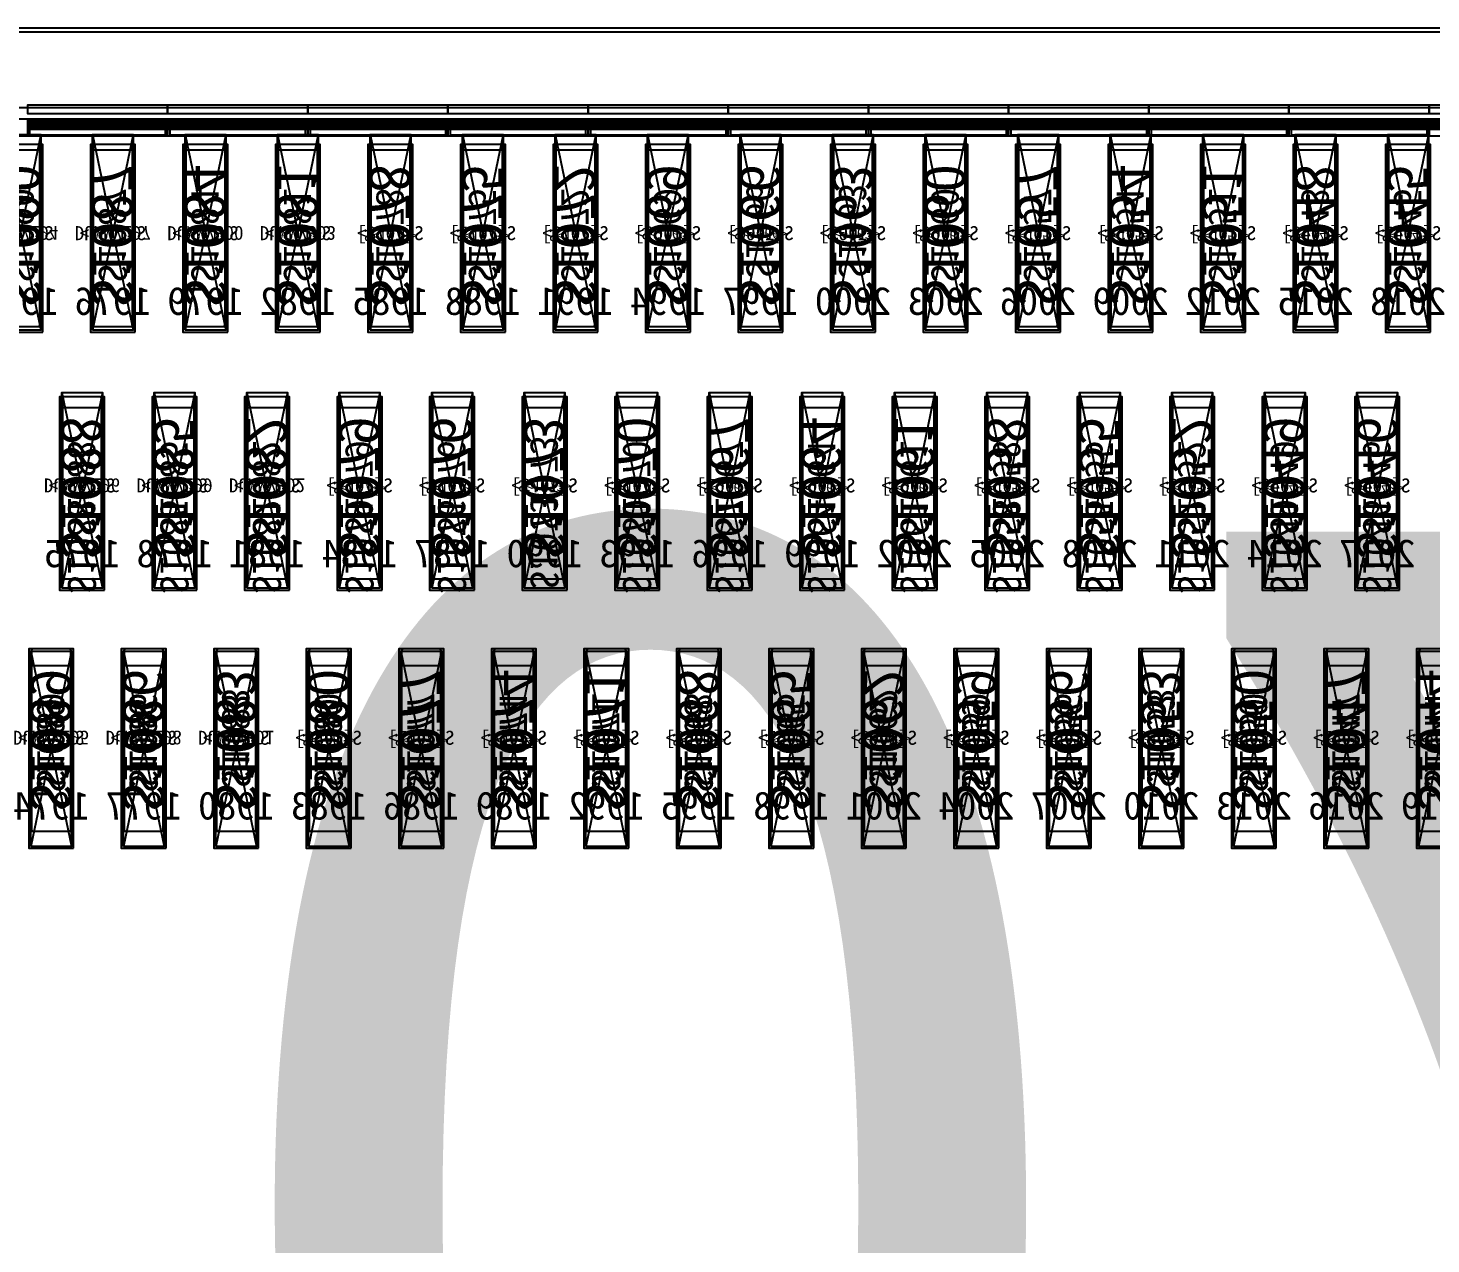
# Model space of a CAD drawing. Header units: millimetres. Extents: x 427 to 2444, y 137 to 817.
# Drawn here: x 1136.997 to 1137.497, y 301.218 to 301.651 of the extents above; entities that cross this region are included whole.
import ezdxf
from ezdxf.enums import TextEntityAlignment as Align

# ---------------------------------------------------------------- set-up
doc = ezdxf.new("R2010")
doc.units = ezdxf.units.MM
for name, color, linetype in [('L0', 211, 'Continuous'), ('L102', 91, 'Continuous'), ('L114', 213, 'Continuous'), ('L240', 60, 'Continuous'), ('L241', 200, 'Continuous'), ('L242', 51, 'Continuous'), ('L245', 53, 'Continuous'), ('L246', 93, 'Continuous'), ('L247', 13, 'Continuous'), ('L248', 171, 'Continuous'), ('L59', 140, 'Continuous'), ('L63', 4, 'Continuous'), ('L98', 150, 'Continuous')]:
    doc.layers.add(name, color=color, linetype=linetype)
doc.styles.add('txt', font='simhei.ttf')

# ---------------------------------------------------------------- blocks, each defined once
blk = doc.blocks.new('HX8394_F_PAD')
at = {"layer": 'L0'}
blk.add_lwpolyline([(-13.86, -0.4025), (-13.86, 0.4025), (13.86, 0.4025), (13.86, -0.4025), (-13.86, -0.4025)], close=True, dxfattribs=at)
at = {"layer": 'L241'}
blk.add_lwpolyline([(-13.9, -0.435), (-13.9, 0.435), (13.9, 0.435), (13.9, -0.435), (-13.9, -0.435)], close=True, dxfattribs=at)
at = {"layer": 'L242'}
for points in [[(-1.849, 0.3285), (-1.8505, 0.33), (-1.8505, 0.392), (-1.849, 0.3935), (-1.836, 0.3935), (-1.8345, 0.392), (-1.8345, 0.33), (-1.836, 0.3285), (-1.849, 0.3285)], [(-1.816, 0.3285), (-1.8175, 0.33), (-1.8175, 0.392), (-1.816, 0.3935), (-1.803, 0.3935), (-1.8015, 0.392), (-1.8015, 0.33), (-1.803, 0.3285), (-1.816, 0.3285)], [(-1.783, 0.3285), (-1.7845, 0.33), (-1.7845, 0.392), (-1.783, 0.3935), (-1.77, 0.3935), (-1.7685, 0.392), (-1.7685, 0.33), (-1.77, 0.3285), (-1.783, 0.3285)], [(-1.75, 0.3285), (-1.7515, 0.33), (-1.7515, 0.392), (-1.75, 0.3935), (-1.737, 0.3935), (-1.7355, 0.392), (-1.7355, 0.33), (-1.737, 0.3285), (-1.75, 0.3285)], [(-1.717, 0.3285), (-1.7185, 0.33), (-1.7185, 0.392), (-1.717, 0.3935), (-1.704, 0.3935), (-1.7025, 0.392), (-1.7025, 0.33), (-1.704, 0.3285), (-1.717, 0.3285)], [(-1.684, 0.3285), (-1.6855, 0.33), (-1.6855, 0.392), (-1.684, 0.3935), (-1.671, 0.3935), (-1.6695, 0.392), (-1.6695, 0.33), (-1.671, 0.3285), (-1.684, 0.3285)], [(-1.651, 0.3285), (-1.6525, 0.33), (-1.6525, 0.392), (-1.651, 0.3935), (-1.638, 0.3935), (-1.6365, 0.392), (-1.6365, 0.33), (-1.638, 0.3285), (-1.651, 0.3285)], [(-1.618, 0.3285), (-1.6195, 0.33), (-1.6195, 0.392), (-1.618, 0.3935), (-1.605, 0.3935), (-1.6035, 0.392), (-1.6035, 0.33), (-1.605, 0.3285), (-1.618, 0.3285)], [(-1.585, 0.3285), (-1.5865, 0.33), (-1.5865, 0.392), (-1.585, 0.3935), (-1.572, 0.3935), (-1.5705, 0.392), (-1.5705, 0.33), (-1.572, 0.3285), (-1.585, 0.3285)], [(-1.552, 0.3285), (-1.5535, 0.33), (-1.5535, 0.392), (-1.552, 0.3935), (-1.539, 0.3935), (-1.5375, 0.392), (-1.5375, 0.33), (-1.539, 0.3285), (-1.552, 0.3285)], [(-1.519, 0.3285), (-1.5205, 0.33), (-1.5205, 0.392), (-1.519, 0.3935), (-1.506, 0.3935), (-1.5045, 0.392), (-1.5045, 0.33), (-1.506, 0.3285), (-1.519, 0.3285)], [(-1.486, 0.3285), (-1.4875, 0.33), (-1.4875, 0.392), (-1.486, 0.3935), (-1.473, 0.3935), (-1.4715, 0.392), (-1.4715, 0.33), (-1.473, 0.3285), (-1.486, 0.3285)], [(-1.453, 0.3285), (-1.4545, 0.33), (-1.4545, 0.392), (-1.453, 0.3935), (-1.44, 0.3935), (-1.4385, 0.392), (-1.4385, 0.33), (-1.44, 0.3285), (-1.453, 0.3285)], [(-1.42, 0.3285), (-1.4215, 0.33), (-1.4215, 0.392), (-1.42, 0.3935), (-1.407, 0.3935), (-1.4055, 0.392), (-1.4055, 0.33), (-1.407, 0.3285), (-1.42, 0.3285)], [(-1.387, 0.3285), (-1.3885, 0.33), (-1.3885, 0.392), (-1.387, 0.3935), (-1.374, 0.3935), (-1.3725, 0.392), (-1.3725, 0.33), (-1.374, 0.3285), (-1.387, 0.3285)], [(-1.354, 0.3285), (-1.3555, 0.33), (-1.3555, 0.392), (-1.354, 0.3935), (-1.341, 0.3935), (-1.3395, 0.392), (-1.3395, 0.33), (-1.341, 0.3285), (-1.354, 0.3285)], [(-1.838, 0.2385), (-1.8395, 0.24), (-1.8395, 0.302), (-1.838, 0.3035), (-1.825, 0.3035), (-1.8235, 0.302), (-1.8235, 0.24), (-1.825, 0.2385), (-1.838, 0.2385)], [(-1.805, 0.2385), (-1.8065, 0.24), (-1.8065, 0.302), (-1.805, 0.3035), (-1.792, 0.3035), (-1.7905, 0.302), (-1.7905, 0.24), (-1.792, 0.2385), (-1.805, 0.2385)], [(-1.772, 0.2385), (-1.7735, 0.24), (-1.7735, 0.302), (-1.772, 0.3035), (-1.759, 0.3035), (-1.7575, 0.302), (-1.7575, 0.24), (-1.759, 0.2385), (-1.772, 0.2385)], [(-1.739, 0.2385), (-1.7405, 0.24), (-1.7405, 0.302), (-1.739, 0.3035), (-1.726, 0.3035), (-1.7245, 0.302), (-1.7245, 0.24), (-1.726, 0.2385), (-1.739, 0.2385)], [(-1.706, 0.2385), (-1.7075, 0.24), (-1.7075, 0.302), (-1.706, 0.3035), (-1.693, 0.3035), (-1.6915, 0.302), (-1.6915, 0.24), (-1.693, 0.2385), (-1.706, 0.2385)], [(-1.673, 0.2385), (-1.6745, 0.24), (-1.6745, 0.302), (-1.673, 0.3035), (-1.66, 0.3035), (-1.6585, 0.302), (-1.6585, 0.24), (-1.66, 0.2385), (-1.673, 0.2385)], [(-1.64, 0.2385), (-1.6415, 0.24), (-1.6415, 0.302), (-1.64, 0.3035), (-1.627, 0.3035), (-1.6255, 0.302), (-1.6255, 0.24), (-1.627, 0.2385), (-1.64, 0.2385)], [(-1.607, 0.2385), (-1.6085, 0.24), (-1.6085, 0.302), (-1.607, 0.3035), (-1.594, 0.3035), (-1.5925, 0.302), (-1.5925, 0.24), (-1.594, 0.2385), (-1.607, 0.2385)], [(-1.574, 0.2385), (-1.5755, 0.24), (-1.5755, 0.302), (-1.574, 0.3035), (-1.561, 0.3035), (-1.5595, 0.302), (-1.5595, 0.24), (-1.561, 0.2385), (-1.574, 0.2385)], [(-1.541, 0.2385), (-1.5425, 0.24), (-1.5425, 0.302), (-1.541, 0.3035), (-1.528, 0.3035), (-1.5265, 0.302), (-1.5265, 0.24), (-1.528, 0.2385), (-1.541, 0.2385)], [(-1.508, 0.2385), (-1.5095, 0.24), (-1.5095, 0.302), (-1.508, 0.3035), (-1.495, 0.3035), (-1.4935, 0.302), (-1.4935, 0.24), (-1.495, 0.2385), (-1.508, 0.2385)], [(-1.475, 0.2385), (-1.4765, 0.24), (-1.4765, 0.302), (-1.475, 0.3035), (-1.462, 0.3035), (-1.4605, 0.302), (-1.4605, 0.24), (-1.462, 0.2385), (-1.475, 0.2385)], [(-1.442, 0.2385), (-1.4435, 0.24), (-1.4435, 0.302), (-1.442, 0.3035), (-1.429, 0.3035), (-1.4275, 0.302), (-1.4275, 0.24), (-1.429, 0.2385), (-1.442, 0.2385)], [(-1.409, 0.2385), (-1.4105, 0.24), (-1.4105, 0.302), (-1.409, 0.3035), (-1.396, 0.3035), (-1.3945, 0.302), (-1.3945, 0.24), (-1.396, 0.2385), (-1.409, 0.2385)], [(-1.376, 0.2385), (-1.3775, 0.24), (-1.3775, 0.302), (-1.376, 0.3035), (-1.363, 0.3035), (-1.3615, 0.302), (-1.3615, 0.24), (-1.363, 0.2385), (-1.376, 0.2385)], [(-1.86, 0.1485), (-1.8615, 0.15), (-1.8615, 0.212), (-1.86, 0.2135), (-1.847, 0.2135), (-1.8455, 0.212), (-1.8455, 0.15), (-1.847, 0.1485), (-1.86, 0.1485)], [(-1.827, 0.1485), (-1.8285, 0.15), (-1.8285, 0.212), (-1.827, 0.2135), (-1.814, 0.2135), (-1.8125, 0.212), (-1.8125, 0.15), (-1.814, 0.1485), (-1.827, 0.1485)], [(-1.794, 0.1485), (-1.7955, 0.15), (-1.7955, 0.212), (-1.794, 0.2135), (-1.781, 0.2135), (-1.7795, 0.212), (-1.7795, 0.15), (-1.781, 0.1485), (-1.794, 0.1485)], [(-1.761, 0.1485), (-1.7625, 0.15), (-1.7625, 0.212), (-1.761, 0.2135), (-1.748, 0.2135), (-1.7465, 0.212), (-1.7465, 0.15), (-1.748, 0.1485), (-1.761, 0.1485)], [(-1.728, 0.1485), (-1.7295, 0.15), (-1.7295, 0.212), (-1.728, 0.2135), (-1.715, 0.2135), (-1.7135, 0.212), (-1.7135, 0.15), (-1.715, 0.1485), (-1.728, 0.1485)], [(-1.695, 0.1485), (-1.6965, 0.15), (-1.6965, 0.212), (-1.695, 0.2135), (-1.682, 0.2135), (-1.6805, 0.212), (-1.6805, 0.15), (-1.682, 0.1485), (-1.695, 0.1485)], [(-1.662, 0.1485), (-1.6635, 0.15), (-1.6635, 0.212), (-1.662, 0.2135), (-1.649, 0.2135), (-1.6475, 0.212), (-1.6475, 0.15), (-1.649, 0.1485), (-1.662, 0.1485)], [(-1.629, 0.1485), (-1.6305, 0.15), (-1.6305, 0.212), (-1.629, 0.2135), (-1.616, 0.2135), (-1.6145, 0.212), (-1.6145, 0.15), (-1.616, 0.1485), (-1.629, 0.1485)], [(-1.596, 0.1485), (-1.5975, 0.15), (-1.5975, 0.212), (-1.596, 0.2135), (-1.583, 0.2135), (-1.5815, 0.212), (-1.5815, 0.15), (-1.583, 0.1485), (-1.596, 0.1485)], [(-1.563, 0.1485), (-1.5645, 0.15), (-1.5645, 0.212), (-1.563, 0.2135), (-1.55, 0.2135), (-1.5485, 0.212), (-1.5485, 0.15), (-1.55, 0.1485), (-1.563, 0.1485)], [(-1.53, 0.1485), (-1.5315, 0.15), (-1.5315, 0.212), (-1.53, 0.2135), (-1.517, 0.2135), (-1.5155, 0.212), (-1.5155, 0.15), (-1.517, 0.1485), (-1.53, 0.1485)], [(-1.497, 0.1485), (-1.4985, 0.15), (-1.4985, 0.212), (-1.497, 0.2135), (-1.484, 0.2135), (-1.4825, 0.212), (-1.4825, 0.15), (-1.484, 0.1485), (-1.497, 0.1485)], [(-1.464, 0.1485), (-1.4655, 0.15), (-1.4655, 0.212), (-1.464, 0.2135), (-1.451, 0.2135), (-1.4495, 0.212), (-1.4495, 0.15), (-1.451, 0.1485), (-1.464, 0.1485)], [(-1.431, 0.1485), (-1.4325, 0.15), (-1.4325, 0.212), (-1.431, 0.2135), (-1.418, 0.2135), (-1.4165, 0.212), (-1.4165, 0.15), (-1.418, 0.1485), (-1.431, 0.1485)], [(-1.398, 0.1485), (-1.3995, 0.15), (-1.3995, 0.212), (-1.398, 0.2135), (-1.385, 0.2135), (-1.3835, 0.212), (-1.3835, 0.15), (-1.385, 0.1485), (-1.398, 0.1485)], [(-1.365, 0.1485), (-1.3665, 0.15), (-1.3665, 0.212), (-1.365, 0.2135), (-1.352, 0.2135), (-1.3505, 0.212), (-1.3505, 0.15), (-1.352, 0.1485), (-1.365, 0.1485)]]:
    blk.add_lwpolyline(points, close=True, dxfattribs=at)
at = {"layer": 'L247', "style": 'txt'}
for s, p in [('S1045', (-1.8425, 0.361)), ('S1048', (-1.8095, 0.361)), ('S1051', (-1.7765, 0.361)), ('S1054', (-1.7435, 0.361)), ('S1057', (-1.7105, 0.361)), ('S1060', (-1.6775, 0.361)), ('S1063', (-1.6445, 0.362666)), ('S1066', (-1.6115, 0.362666)), ('S1069', (-1.5785, 0.361)), ('S1072', (-1.5455, 0.361)), ('S1075', (-1.5125, 0.361)), ('S1078', (-1.4795, 0.361)), ('S1081', (-1.4465, 0.361)), ('S1084', (-1.4135, 0.361)), ('S1087', (-1.3805, 0.361)), ('S1090', (-1.3475, 0.361)), ('S1046', (-1.8315, 0.271)), ('S1049', (-1.7985, 0.271)), ('S1052', (-1.7655, 0.271)), ('S1055', (-1.7325, 0.271)), ('S1058', (-1.6995, 0.271)), ('S1061', (-1.6665, 0.271)), ('S1064', (-1.6335, 0.271)), ('S1067', (-1.6005, 0.271)), ('S1070', (-1.5675, 0.271)), ('S1073', (-1.5345, 0.272666)), ('S1076', (-1.5015, 0.271)), ('S1079', (-1.4685, 0.271)), ('S1082', (-1.4355, 0.271)), ('S1085', (-1.4025, 0.271)), ('S1088', (-1.3695, 0.271)), ('S1044', (-1.8535, 0.181)), ('S1047', (-1.8205, 0.181)), ('S1050', (-1.7875, 0.181)), ('S1053', (-1.7545, 0.182666)), ('S1056', (-1.7215, 0.181)), ('S1059', (-1.6885, 0.181)), ('S1062', (-1.6555, 0.182666)), ('S1065', (-1.6225, 0.181)), ('S1068', (-1.5895, 0.181)), ('S1071', (-1.5565, 0.181)), ('S1074', (-1.5235, 0.181)), ('S1077', (-1.4905, 0.181)), ('S1080', (-1.4575, 0.181)), ('S1083', (-1.4245, 0.182666)), ('S1086', (-1.3915, 0.181)), ('S1089', (-1.3585, 0.181))]:
    blk.add_text(s, height=0.01, rotation=90, dxfattribs=at).set_placement(p, align=Align.MIDDLE_CENTER)
at = {"layer": 'L248', "style": 'txt'}
blk.add_text('27800x870(include SR&SL)', height=0.5, dxfattribs=at).set_placement((-0.381772, 0.019694), align=Align.MIDDLE_CENTER)
blk = doc.blocks.new('NTBUMP_65X16')
at = {"layer": 'L242'}
blk.add_lwpolyline([(-0.008, -0.0325), (-0.008, 0.0325), (0.008, 0.0325), (0.008, -0.0325), (-0.008, -0.0325)], close=True, dxfattribs=at)
blk = doc.blocks.new('ILI9881C_AA_NTBUMP_PM_875UM')
at = {"layer": 'L241'}
blk.add_lwpolyline([(-13.92, -0.4375), (-13.92, 0.4375), (13.92, 0.4375), (13.92, -0.4375), (-13.92, -0.4375)], close=True, dxfattribs=at)
at = {"rotation": 180}
for p in [(-1.8425, 0.365), (-1.8095, 0.365), (-1.7765, 0.365), (-1.7435, 0.365), (-1.7105, 0.365), (-1.6775, 0.365), (-1.6445, 0.365), (-1.6115, 0.365), (-1.5785, 0.365), (-1.5455, 0.365), (-1.5125, 0.365), (-1.4795, 0.365), (-1.4465, 0.365), (-1.4135, 0.365), (-1.3805, 0.365), (-1.3475, 0.365), (-1.8315, 0.275), (-1.7985, 0.275), (-1.7655, 0.275), (-1.7325, 0.275), (-1.6995, 0.275), (-1.6665, 0.275), (-1.6335, 0.275), (-1.6005, 0.275), (-1.5675, 0.275), (-1.5345, 0.275), (-1.5015, 0.275), (-1.4685, 0.275), (-1.4355, 0.275), (-1.4025, 0.275), (-1.3695, 0.275), (-1.8535, 0.185), (-1.8205, 0.185), (-1.7875, 0.185), (-1.7545, 0.185), (-1.7215, 0.185), (-1.6885, 0.185), (-1.6555, 0.185), (-1.6225, 0.185), (-1.5895, 0.185), (-1.5565, 0.185), (-1.5235, 0.185), (-1.4905, 0.185), (-1.4575, 0.185), (-1.4245, 0.185), (-1.3915, 0.185), (-1.3585, 0.185)]:
    blk.add_blockref('NTBUMP_65X16', p, dxfattribs=at)
at = {"layer": 'L246', "style": 'txt'}
for s, p in [('S1045', (-1.8425, 0.365)), ('S1048', (-1.8095, 0.365)), ('S1051', (-1.7765, 0.365)), ('S1054', (-1.7435, 0.365)), ('S1057', (-1.7105, 0.365)), ('S1060', (-1.6775, 0.365)), ('S1063', (-1.6445, 0.365)), ('S1066', (-1.6115, 0.365)), ('S1069', (-1.5785, 0.365)), ('S1072', (-1.5455, 0.365)), ('S1075', (-1.5125, 0.365)), ('S1078', (-1.4795, 0.365)), ('S1081', (-1.4465, 0.365)), ('S1084', (-1.4135, 0.365)), ('S1087', (-1.3805, 0.365)), ('S1090', (-1.3475, 0.365)), ('S1046', (-1.8315, 0.275)), ('S1049', (-1.7985, 0.275)), ('S1052', (-1.7655, 0.275)), ('S1055', (-1.7325, 0.275)), ('S1058', (-1.6995, 0.275)), ('S1061', (-1.6665, 0.275)), ('S1064', (-1.6335, 0.275)), ('S1067', (-1.6005, 0.275)), ('S1070', (-1.5675, 0.275)), ('S1073', (-1.5345, 0.275)), ('S1076', (-1.5015, 0.275)), ('S1079', (-1.4685, 0.275)), ('S1082', (-1.4355, 0.275)), ('S1085', (-1.4025, 0.275)), ('S1088', (-1.3695, 0.275)), ('S1044', (-1.8535, 0.185)), ('S1047', (-1.8205, 0.185)), ('S1050', (-1.7875, 0.185)), ('S1053', (-1.7545, 0.185)), ('S1056', (-1.7215, 0.185)), ('S1059', (-1.6885, 0.185)), ('S1062', (-1.6555, 0.185)), ('S1065', (-1.6225, 0.185)), ('S1068', (-1.5895, 0.185)), ('S1071', (-1.5565, 0.185)), ('S1074', (-1.5235, 0.185)), ('S1077', (-1.4905, 0.185)), ('S1080', (-1.4575, 0.185)), ('S1083', (-1.4245, 0.185)), ('S1086', (-1.3915, 0.185)), ('S1089', (-1.3585, 0.185))]:
    blk.add_text(s, height=0.015, rotation=90, dxfattribs=at).set_placement(p, align=Align.MIDDLE_CENTER)
for s, p in [('2018', (-1.8425, 0.341666)), ('2015', (-1.8095, 0.341666)), ('2012', (-1.7765, 0.341666)), ('2009', (-1.7435, 0.341666)), ('2006', (-1.7105, 0.341666)), ('2003', (-1.6775, 0.341666)), ('2000', (-1.6445, 0.341666)), ('1997', (-1.6115, 0.341666)), ('1994', (-1.5785, 0.341666)), ('1991', (-1.5455, 0.341666)), ('1988', (-1.5125, 0.341666)), ('1985', (-1.4795, 0.341666)), ('1982', (-1.4465, 0.341666)), ('1979', (-1.4135, 0.341666)), ('1976', (-1.3805, 0.341666)), ('1973', (-1.3475, 0.341666)), ('2017', (-1.8315, 0.251666)), ('2014', (-1.7985, 0.251666)), ('2011', (-1.7655, 0.251666)), ('2008', (-1.7325, 0.251666)), ('2005', (-1.6995, 0.251666)), ('2002', (-1.6665, 0.251666)), ('1999', (-1.6335, 0.251666)), ('1996', (-1.6005, 0.251666)), ('1993', (-1.5675, 0.251666)), ('1990', (-1.5345, 0.251666)), ('1987', (-1.5015, 0.251666)), ('1984', (-1.4685, 0.251666)), ('1981', (-1.4355, 0.251666)), ('1978', (-1.4025, 0.251666)), ('1975', (-1.3695, 0.251666)), ('2019', (-1.8535, 0.161666)), ('2016', (-1.8205, 0.161666)), ('2013', (-1.7875, 0.161666)), ('2010', (-1.7545, 0.161666)), ('2007', (-1.7215, 0.161666)), ('2004', (-1.6885, 0.161666)), ('2001', (-1.6555, 0.161666)), ('1998', (-1.6225, 0.161666)), ('1995', (-1.5895, 0.161666)), ('1992', (-1.5565, 0.161666)), ('1989', (-1.5235, 0.161666)), ('1986', (-1.4905, 0.161666)), ('1983', (-1.4575, 0.161666)), ('1980', (-1.4245, 0.161666)), ('1977', (-1.3915, 0.161666)), ('1974', (-1.3585, 0.161666))]:
    blk.add_text(s, height=0.01, dxfattribs=at).set_placement(p, align=Align.MIDDLE_CENTER)
blk = doc.blocks.new('OUT_3BUMP')
at = {"layer": 'L242'}
for points in [[(0, 0.206), (0, 0.271), (0.016, 0.271), (0.016, 0.206), (0, 0.206)], [(0.011, 0.116), (0.011, 0.181), (0.027, 0.181), (0.027, 0.116), (0.011, 0.116)], [(0.022, 0.026), (0.022, 0.091), (0.038, 0.091), (0.038, 0.026), (0.022, 0.026)]]:
    blk.add_lwpolyline(points, close=True, dxfattribs=at)
blk = doc.blocks.new('JD9365Z_PAD_20170829_Y880')
at = {"layer": 'L241'}
blk.add_lwpolyline([(-13.95, -0.41), (-13.95, 0.41), (13.95, 0.41), (13.95, -0.41), (-13.95, -0.41)], close=True, dxfattribs=at)
at = {"row_count": 1, "row_spacing": 0.245, "column_spacing": 0.033}
for p, column_count in [((-13.6645, 0.13), 372), ((-1.3885, 0.13), 84)]:
    blk.add_blockref('OUT_3BUMP', p, dxfattribs=dict(at, column_count=column_count))
at = {"layer": 'L240', "style": 'txt'}
for s, p in [('S[1045]', (-1.8425, 0.369333)), ('S[1048]', (-1.8095, 0.369333)), ('S[1051]', (-1.7765, 0.369333)), ('S[1054]', (-1.7435, 0.369333)), ('S[1057]', (-1.7105, 0.369333)), ('S[1060]', (-1.6775, 0.369333)), ('S[1063]', (-1.6445, 0.369333)), ('S[1066]', (-1.6115, 0.369333)), ('S[1069]', (-1.5785, 0.369333)), ('S[1072]', (-1.5455, 0.369333)), ('S[1075]', (-1.5125, 0.369333)), ('S[1078]', (-1.4795, 0.369333)), ('S[1046]', (-1.8315, 0.279333)), ('S[1049]', (-1.7985, 0.279333)), ('S[1052]', (-1.7655, 0.279333)), ('S[1055]', (-1.7325, 0.279333)), ('S[1058]', (-1.6995, 0.279333)), ('S[1061]', (-1.6665, 0.279333)), ('S[1064]', (-1.6335, 0.279333)), ('S[1067]', (-1.6005, 0.279333)), ('S[1070]', (-1.5675, 0.279333)), ('S[1073]', (-1.5345, 0.279333)), ('S[1076]', (-1.5015, 0.279333)), ('S[1079]', (-1.4685, 0.279333)), ('S[1044]', (-1.8535, 0.189333)), ('S[1047]', (-1.8205, 0.189333)), ('S[1050]', (-1.7875, 0.189333)), ('S[1053]', (-1.7545, 0.189333)), ('S[1056]', (-1.7215, 0.189333)), ('S[1059]', (-1.6885, 0.189333)), ('S[1062]', (-1.6555, 0.189333)), ('S[1065]', (-1.6225, 0.189333)), ('S[1068]', (-1.5895, 0.189333)), ('S[1071]', (-1.5565, 0.189333)), ('S[1074]', (-1.5235, 0.189333)), ('S[1077]', (-1.4905, 0.189333)), ('S[1080]', (-1.4575, 0.189333))]:
    blk.add_text(s, height=0.005, dxfattribs=at).set_placement(p, align=Align.MIDDLE_CENTER)
for s, p in [('DUMMY303', (-1.4465, 0.369333)), ('DUMMY300', (-1.4135, 0.369333)), ('DUMMY297', (-1.3805, 0.369333)), ('DUMMY294', (-1.3475, 0.369333)), ('DUMMY302', (-1.4355, 0.279333)), ('DUMMY299', (-1.4025, 0.279333)), ('DUMMY296', (-1.3695, 0.279333)), ('DUMMY301', (-1.4245, 0.189333)), ('DUMMY298', (-1.3915, 0.189333)), ('DUMMY295', (-1.3585, 0.189333))]:
    blk.add_text(s, height=0.005, rotation=180, dxfattribs=at).set_placement(p, align=Align.MIDDLE_CENTER)
blk = doc.blocks.new('NV3052C3P_BUMP_ORI_20190911')
at = {"layer": 'L241'}
blk.add_lwpolyline([(-13.8, -0.398), (-13.8, 0.398), (13.8, 0.398), (13.8, -0.398), (-13.8, -0.398)], close=True, dxfattribs=at)
at = {"layer": 'L242'}
for points in [[(-1.8505, 0.32), (-1.8505, 0.385), (-1.8345, 0.385), (-1.8345, 0.32), (-1.8505, 0.32)], [(-1.8175, 0.32), (-1.8175, 0.385), (-1.8015, 0.385), (-1.8015, 0.32), (-1.8175, 0.32)], [(-1.7845, 0.32), (-1.7845, 0.385), (-1.7685, 0.385), (-1.7685, 0.32), (-1.7845, 0.32)], [(-1.7515, 0.32), (-1.7515, 0.385), (-1.7355, 0.385), (-1.7355, 0.32), (-1.7515, 0.32)], [(-1.7185, 0.32), (-1.7185, 0.385), (-1.7025, 0.385), (-1.7025, 0.32), (-1.7185, 0.32)], [(-1.6855, 0.32), (-1.6855, 0.385), (-1.6695, 0.385), (-1.6695, 0.32), (-1.6855, 0.32)], [(-1.6525, 0.32), (-1.6525, 0.385), (-1.6365, 0.385), (-1.6365, 0.32), (-1.6525, 0.32)], [(-1.6195, 0.32), (-1.6195, 0.385), (-1.6035, 0.385), (-1.6035, 0.32), (-1.6195, 0.32)], [(-1.5865, 0.32), (-1.5865, 0.385), (-1.5705, 0.385), (-1.5705, 0.32), (-1.5865, 0.32)], [(-1.5535, 0.32), (-1.5535, 0.385), (-1.5375, 0.385), (-1.5375, 0.32), (-1.5535, 0.32)], [(-1.5205, 0.32), (-1.5205, 0.385), (-1.5045, 0.385), (-1.5045, 0.32), (-1.5205, 0.32)], [(-1.4875, 0.32), (-1.4875, 0.385), (-1.4715, 0.385), (-1.4715, 0.32), (-1.4875, 0.32)], [(-1.4545, 0.32), (-1.4545, 0.385), (-1.4385, 0.385), (-1.4385, 0.32), (-1.4545, 0.32)], [(-1.4215, 0.32), (-1.4215, 0.385), (-1.4055, 0.385), (-1.4055, 0.32), (-1.4215, 0.32)], [(-1.3885, 0.32), (-1.3885, 0.385), (-1.3725, 0.385), (-1.3725, 0.32), (-1.3885, 0.32)], [(-1.3555, 0.32), (-1.3555, 0.385), (-1.3395, 0.385), (-1.3395, 0.32), (-1.3555, 0.32)], [(-1.8395, 0.23), (-1.8395, 0.295), (-1.8235, 0.295), (-1.8235, 0.23), (-1.8395, 0.23)], [(-1.8065, 0.23), (-1.8065, 0.295), (-1.7905, 0.295), (-1.7905, 0.23), (-1.8065, 0.23)], [(-1.7735, 0.23), (-1.7735, 0.295), (-1.7575, 0.295), (-1.7575, 0.23), (-1.7735, 0.23)], [(-1.7405, 0.23), (-1.7405, 0.295), (-1.7245, 0.295), (-1.7245, 0.23), (-1.7405, 0.23)], [(-1.7075, 0.23), (-1.7075, 0.295), (-1.6915, 0.295), (-1.6915, 0.23), (-1.7075, 0.23)], [(-1.6745, 0.23), (-1.6745, 0.295), (-1.6585, 0.295), (-1.6585, 0.23), (-1.6745, 0.23)], [(-1.6415, 0.23), (-1.6415, 0.295), (-1.6255, 0.295), (-1.6255, 0.23), (-1.6415, 0.23)], [(-1.6085, 0.23), (-1.6085, 0.295), (-1.5925, 0.295), (-1.5925, 0.23), (-1.6085, 0.23)], [(-1.5755, 0.23), (-1.5755, 0.295), (-1.5595, 0.295), (-1.5595, 0.23), (-1.5755, 0.23)], [(-1.5425, 0.23), (-1.5425, 0.295), (-1.5265, 0.295), (-1.5265, 0.23), (-1.5425, 0.23)], [(-1.5095, 0.23), (-1.5095, 0.295), (-1.4935, 0.295), (-1.4935, 0.23), (-1.5095, 0.23)], [(-1.4765, 0.23), (-1.4765, 0.295), (-1.4605, 0.295), (-1.4605, 0.23), (-1.4765, 0.23)], [(-1.4435, 0.23), (-1.4435, 0.295), (-1.4275, 0.295), (-1.4275, 0.23), (-1.4435, 0.23)], [(-1.4105, 0.23), (-1.4105, 0.295), (-1.3945, 0.295), (-1.3945, 0.23), (-1.4105, 0.23)], [(-1.3775, 0.23), (-1.3775, 0.295), (-1.3615, 0.295), (-1.3615, 0.23), (-1.3775, 0.23)], [(-1.8615, 0.14), (-1.8615, 0.205), (-1.8455, 0.205), (-1.8455, 0.14), (-1.8615, 0.14)], [(-1.8285, 0.14), (-1.8285, 0.205), (-1.8125, 0.205), (-1.8125, 0.14), (-1.8285, 0.14)], [(-1.7955, 0.14), (-1.7955, 0.205), (-1.7795, 0.205), (-1.7795, 0.14), (-1.7955, 0.14)], [(-1.7625, 0.14), (-1.7625, 0.205), (-1.7465, 0.205), (-1.7465, 0.14), (-1.7625, 0.14)], [(-1.7295, 0.14), (-1.7295, 0.205), (-1.7135, 0.205), (-1.7135, 0.14), (-1.7295, 0.14)], [(-1.6965, 0.14), (-1.6965, 0.205), (-1.6805, 0.205), (-1.6805, 0.14), (-1.6965, 0.14)], [(-1.6635, 0.14), (-1.6635, 0.205), (-1.6475, 0.205), (-1.6475, 0.14), (-1.6635, 0.14)], [(-1.6305, 0.14), (-1.6305, 0.205), (-1.6145, 0.205), (-1.6145, 0.14), (-1.6305, 0.14)], [(-1.5975, 0.14), (-1.5975, 0.205), (-1.5815, 0.205), (-1.5815, 0.14), (-1.5975, 0.14)], [(-1.5645, 0.14), (-1.5645, 0.205), (-1.5485, 0.205), (-1.5485, 0.14), (-1.5645, 0.14)], [(-1.5315, 0.14), (-1.5315, 0.205), (-1.5155, 0.205), (-1.5155, 0.14), (-1.5315, 0.14)], [(-1.4985, 0.14), (-1.4985, 0.205), (-1.4825, 0.205), (-1.4825, 0.14), (-1.4985, 0.14)], [(-1.4655, 0.14), (-1.4655, 0.205), (-1.4495, 0.205), (-1.4495, 0.14), (-1.4655, 0.14)], [(-1.4325, 0.14), (-1.4325, 0.205), (-1.4165, 0.205), (-1.4165, 0.14), (-1.4325, 0.14)], [(-1.3995, 0.14), (-1.3995, 0.205), (-1.3835, 0.205), (-1.3835, 0.14), (-1.3995, 0.14)], [(-1.3665, 0.14), (-1.3665, 0.205), (-1.3505, 0.205), (-1.3505, 0.14), (-1.3665, 0.14)]]:
    blk.add_lwpolyline(points, close=True, dxfattribs=at)
at = {"layer": 'L245', "style": 'txt'}
for s, p in [('S<1045>', (-1.842527, 0.353333)), ('S<1048>', (-1.809527, 0.353333)), ('S<1051>', (-1.776527, 0.353333)), ('S<1054>', (-1.743527, 0.353333)), ('S<1057>', (-1.710527, 0.353333)), ('S<1060>', (-1.677527, 0.353333)), ('S<1063>', (-1.644527, 0.353333)), ('S<1066>', (-1.611527, 0.353333)), ('S<1069>', (-1.578527, 0.353333)), ('S<1072>', (-1.545527, 0.353333)), ('S<1075>', (-1.512527, 0.353333)), ('S<1078>', (-1.479527, 0.353333)), ('S<1081>', (-1.446548, 0.353326)), ('S<1084>', (-1.413548, 0.353326)), ('S<1087>', (-1.380548, 0.353326)), ('S<1090>', (-1.347548, 0.353326)), ('S<1046>', (-1.831527, 0.263333)), ('S<1049>', (-1.798527, 0.263333)), ('S<1052>', (-1.765527, 0.263333)), ('S<1055>', (-1.732527, 0.263333)), ('S<1058>', (-1.699527, 0.263333)), ('S<1061>', (-1.666527, 0.263333)), ('S<1064>', (-1.633527, 0.263333)), ('S<1067>', (-1.600527, 0.263333)), ('S<1070>', (-1.567527, 0.263333)), ('S<1073>', (-1.534527, 0.263333)), ('S<1076>', (-1.501527, 0.263333)), ('S<1079>', (-1.468527, 0.263333)), ('S<1082>', (-1.435548, 0.263326)), ('S<1085>', (-1.402548, 0.263326)), ('S<1088>', (-1.369548, 0.263326)), ('S<1044>', (-1.853527, 0.173333)), ('S<1047>', (-1.820527, 0.173333)), ('S<1050>', (-1.787527, 0.173333)), ('S<1053>', (-1.754527, 0.173333)), ('S<1056>', (-1.721527, 0.173333)), ('S<1059>', (-1.688527, 0.173333)), ('S<1062>', (-1.655527, 0.173333)), ('S<1065>', (-1.622527, 0.173333)), ('S<1068>', (-1.589527, 0.173333)), ('S<1071>', (-1.556527, 0.173333)), ('S<1074>', (-1.523527, 0.173333)), ('S<1077>', (-1.490527, 0.173333)), ('S<1080>', (-1.457527, 0.173333)), ('S<1083>', (-1.424548, 0.173326)), ('S<1086>', (-1.391548, 0.173326)), ('S<1089>', (-1.358548, 0.173326))]:
    blk.add_text(s, height=0.005, dxfattribs=at).set_placement(p, align=Align.MIDDLE_CENTER)
blk = doc.blocks.new('BUMP_14_65')
at = {"layer": 'L242'}
blk.add_lwpolyline([(-0.007, -0.022), (-0.007, 0.043), (0.007, 0.043), (0.007, -0.022), (-0.007, -0.022)], close=True, dxfattribs=at)
blk = doc.blocks.new('FL11283_A_OTHER')
at = {"layer": 'L102'}
blk.add_lwpolyline([(-13.86, 0), (-13.86, 0.41), (0, 0.41), (0, 0), (-13.86, 0)], close=True, dxfattribs=at)
at = {"layer": 'L241'}
blk.add_lwpolyline([(-13.86, -0.41), (-13.86, 0.41), (13.86, 0.41), (13.86, 0.404), (-13.854, 0.404), (-13.854, -0.404), (13.854, -0.404), (13.854, 0.404), (13.86, 0.404), (13.86, -0.41), (-13.86, -0.41)], close=True, dxfattribs=at)
at = {"layer": 'L59'}
blk.add_lwpolyline([(-13.86, -0.41), (-13.86, 0.41), (13.86, 0.41), (13.86, -0.41), (-13.86, -0.41)], close=True, dxfattribs=at)
for p in [(-1.8425, 0.358), (-1.8095, 0.358), (-1.7765, 0.358), (-1.7435, 0.358), (-1.7105, 0.358), (-1.6775, 0.358), (-1.6445, 0.358), (-1.6115, 0.358), (-1.5785, 0.358), (-1.5455, 0.358), (-1.5125, 0.358), (-1.4795, 0.358), (-1.4465, 0.358), (-1.4135, 0.358), (-1.3805, 0.358), (-1.3475, 0.358), (-1.8315, 0.268), (-1.7985, 0.268), (-1.7655, 0.268), (-1.7325, 0.268), (-1.6995, 0.268), (-1.6665, 0.268), (-1.6335, 0.268), (-1.6005, 0.268), (-1.5675, 0.268), (-1.5345, 0.268), (-1.5015, 0.268), (-1.4685, 0.268), (-1.4355, 0.268), (-1.4025, 0.268), (-1.3695, 0.268), (-1.8535, 0.178), (-1.8205, 0.178), (-1.7875, 0.178), (-1.7545, 0.178), (-1.7215, 0.178), (-1.6885, 0.178), (-1.6555, 0.178), (-1.6225, 0.178), (-1.5895, 0.178), (-1.5565, 0.178), (-1.5235, 0.178), (-1.4905, 0.178), (-1.4575, 0.178), (-1.4245, 0.178), (-1.3915, 0.178), (-1.3585, 0.178)]:
    blk.add_blockref('BUMP_14_65', p)
at = {"layer": 'L102', "style": 'txt'}
for s, p in [('S1063', (-1.6445, 0.370166)), ('S1066', (-1.6115, 0.370166)), ('S1045', (-1.8425, 0.3685)), ('S1048', (-1.8095, 0.3685)), ('S1051', (-1.7765, 0.3685)), ('S1054', (-1.7435, 0.3685)), ('S1057', (-1.7105, 0.3685)), ('S1060', (-1.6775, 0.3685)), ('S1069', (-1.5785, 0.3685)), ('S1072', (-1.5455, 0.3685)), ('S1075', (-1.5125, 0.3685)), ('S1078', (-1.4795, 0.3685)), ('S1081', (-1.4465, 0.3685)), ('S1084', (-1.4135, 0.3685)), ('S1087', (-1.3805, 0.3685)), ('S1090', (-1.3475, 0.3685)), ('S1073', (-1.5345, 0.259166)), ('S1046', (-1.8315, 0.2575)), ('S1049', (-1.7985, 0.2575)), ('S1052', (-1.7655, 0.2575)), ('S1055', (-1.7325, 0.2575)), ('S1058', (-1.6995, 0.2575)), ('S1061', (-1.6665, 0.2575)), ('S1064', (-1.6335, 0.2575)), ('S1067', (-1.6005, 0.2575)), ('S1070', (-1.5675, 0.2575)), ('S1076', (-1.5015, 0.2575)), ('S1079', (-1.4685, 0.2575)), ('S1082', (-1.4355, 0.2575)), ('S1085', (-1.4025, 0.2575)), ('S1088', (-1.3695, 0.2575)), ('S1044', (-1.8535, 0.1865)), ('S1047', (-1.8205, 0.1865)), ('S1050', (-1.7875, 0.1865)), ('S1053', (-1.7545, 0.188166)), ('S1056', (-1.7215, 0.1865)), ('S1059', (-1.6885, 0.1865)), ('S1062', (-1.6555, 0.188166)), ('S1065', (-1.6225, 0.1865)), ('S1068', (-1.5895, 0.1865)), ('S1071', (-1.5565, 0.1865)), ('S1074', (-1.5235, 0.1865)), ('S1077', (-1.4905, 0.1865)), ('S1080', (-1.4575, 0.1865)), ('S1083', (-1.4245, 0.188166)), ('S1086', (-1.3915, 0.1865)), ('S1089', (-1.3585, 0.1865))]:
    blk.add_text(s, height=0.01, rotation=90, dxfattribs=at).set_placement(p, align=Align.MIDDLE_CENTER)
blk = doc.blocks.new('GC9702_LCDPAD_BUMP')
at = {"layer": 'L242'}
blk.add_lwpolyline([(-0.008, -0.0325), (-0.008, 0.0325), (0.008, 0.0325), (0.008, -0.0325), (-0.008, -0.0325)], close=True, dxfattribs=at)
blk = doc.blocks.new('GC9702_BUMP_NOCOMPENSATION')
at = {"layer": 'L114', "const_width": 0.004}
for points in [[(-1.9, 0.378), (-1.85, 0.378)], [(-1.9, 0.378), (-1.85, 0.378)], [(-1.9, 0.378), (-1.85, 0.378)], [(-1.9, 0.378), (-1.85, 0.378)], [(-1.85, 0.378), (-1.8, 0.378)], [(-1.85, 0.378), (-1.8, 0.378)], [(-1.85, 0.378), (-1.8, 0.378)], [(-1.85, 0.378), (-1.8, 0.378)], [(-1.8, 0.378), (-1.75, 0.378)], [(-1.8, 0.378), (-1.75, 0.378)], [(-1.8, 0.378), (-1.75, 0.378)], [(-1.8, 0.378), (-1.75, 0.378)], [(-1.75, 0.378), (-1.7, 0.378)], [(-1.75, 0.378), (-1.7, 0.378)], [(-1.75, 0.378), (-1.7, 0.378)], [(-1.75, 0.378), (-1.7, 0.378)], [(-1.7, 0.378), (-1.65, 0.378)], [(-1.7, 0.378), (-1.65, 0.378)], [(-1.7, 0.378), (-1.65, 0.378)], [(-1.7, 0.378), (-1.65, 0.378)], [(-1.65, 0.378), (-1.6, 0.378)], [(-1.65, 0.378), (-1.6, 0.378)], [(-1.65, 0.378), (-1.6, 0.378)], [(-1.65, 0.378), (-1.6, 0.378)], [(-1.6, 0.378), (-1.55, 0.378)], [(-1.6, 0.378), (-1.55, 0.378)], [(-1.6, 0.378), (-1.55, 0.378)], [(-1.6, 0.378), (-1.55, 0.378)], [(-1.55, 0.378), (-1.5, 0.378)], [(-1.55, 0.378), (-1.5, 0.378)], [(-1.55, 0.378), (-1.5, 0.378)], [(-1.55, 0.378), (-1.5, 0.378)], [(-1.5, 0.378), (-1.45, 0.378)], [(-1.5, 0.378), (-1.45, 0.378)], [(-1.5, 0.378), (-1.45, 0.378)], [(-1.5, 0.378), (-1.45, 0.378)], [(-1.45, 0.378), (-1.4, 0.378)], [(-1.45, 0.378), (-1.4, 0.378)], [(-1.45, 0.378), (-1.4, 0.378)], [(-1.45, 0.378), (-1.4, 0.378)], [(-1.4, 0.378), (-1.35, 0.378)], [(-1.4, 0.378), (-1.35, 0.378)], [(-1.4, 0.378), (-1.35, 0.378)], [(-1.4, 0.378), (-1.35, 0.378)]]:
    blk.add_lwpolyline(points, dxfattribs=at)
at = {"layer": 'L114'}
for points in [[(-1.9, 0.374), (-1.9, 0.38), (-1.85, 0.38), (-1.85, 0.374), (-1.9, 0.374)], [(-1.9, 0.374), (-1.9, 0.38), (-1.85, 0.38), (-1.85, 0.374), (-1.9, 0.374)], [(-1.85, 0.374), (-1.85, 0.38), (-1.8, 0.38), (-1.8, 0.374), (-1.85, 0.374)], [(-1.85, 0.374), (-1.85, 0.38), (-1.8, 0.38), (-1.8, 0.374), (-1.85, 0.374)], [(-1.84926, 0.37443), (-1.84926, 0.379), (-1.80082, 0.379), (-1.80082, 0.37443), (-1.84926, 0.37443)], [(-1.84926, 0.37443), (-1.84926, 0.379), (-1.80082, 0.379), (-1.80082, 0.37443), (-1.84926, 0.37443)], [(-1.8, 0.374), (-1.8, 0.38), (-1.75, 0.38), (-1.75, 0.374), (-1.8, 0.374)], [(-1.8, 0.374), (-1.8, 0.38), (-1.75, 0.38), (-1.75, 0.374), (-1.8, 0.374)], [(-1.79926, 0.37443), (-1.79926, 0.379), (-1.75082, 0.379), (-1.75082, 0.37443), (-1.79926, 0.37443)], [(-1.79926, 0.37443), (-1.79926, 0.379), (-1.75082, 0.379), (-1.75082, 0.37443), (-1.79926, 0.37443)], [(-1.75, 0.374), (-1.75, 0.38), (-1.7, 0.38), (-1.7, 0.374), (-1.75, 0.374)], [(-1.75, 0.374), (-1.75, 0.38), (-1.7, 0.38), (-1.7, 0.374), (-1.75, 0.374)], [(-1.74926, 0.37443), (-1.74926, 0.379), (-1.70082, 0.379), (-1.70082, 0.37443), (-1.74926, 0.37443)], [(-1.74926, 0.37443), (-1.74926, 0.379), (-1.70082, 0.379), (-1.70082, 0.37443), (-1.74926, 0.37443)], [(-1.7, 0.374), (-1.7, 0.38), (-1.65, 0.38), (-1.65, 0.374), (-1.7, 0.374)], [(-1.7, 0.374), (-1.7, 0.38), (-1.65, 0.38), (-1.65, 0.374), (-1.7, 0.374)], [(-1.69926, 0.37443), (-1.69926, 0.379), (-1.65082, 0.379), (-1.65082, 0.37443), (-1.69926, 0.37443)], [(-1.69926, 0.37443), (-1.69926, 0.379), (-1.65082, 0.379), (-1.65082, 0.37443), (-1.69926, 0.37443)], [(-1.65, 0.374), (-1.65, 0.38), (-1.6, 0.38), (-1.6, 0.374), (-1.65, 0.374)], [(-1.65, 0.374), (-1.65, 0.38), (-1.6, 0.38), (-1.6, 0.374), (-1.65, 0.374)], [(-1.64926, 0.37443), (-1.64926, 0.379), (-1.60082, 0.379), (-1.60082, 0.37443), (-1.64926, 0.37443)], [(-1.64926, 0.37443), (-1.64926, 0.379), (-1.60082, 0.379), (-1.60082, 0.37443), (-1.64926, 0.37443)], [(-1.6, 0.374), (-1.6, 0.38), (-1.55, 0.38), (-1.55, 0.374), (-1.6, 0.374)], [(-1.6, 0.374), (-1.6, 0.38), (-1.55, 0.38), (-1.55, 0.374), (-1.6, 0.374)], [(-1.59926, 0.37443), (-1.59926, 0.379), (-1.55082, 0.379), (-1.55082, 0.37443), (-1.59926, 0.37443)], [(-1.59926, 0.37443), (-1.59926, 0.379), (-1.55082, 0.379), (-1.55082, 0.37443), (-1.59926, 0.37443)], [(-1.55, 0.374), (-1.55, 0.38), (-1.5, 0.38), (-1.5, 0.374), (-1.55, 0.374)], [(-1.55, 0.374), (-1.55, 0.38), (-1.5, 0.38), (-1.5, 0.374), (-1.55, 0.374)], [(-1.54926, 0.37443), (-1.54926, 0.379), (-1.50082, 0.379), (-1.50082, 0.37443), (-1.54926, 0.37443)], [(-1.54926, 0.37443), (-1.54926, 0.379), (-1.50082, 0.379), (-1.50082, 0.37443), (-1.54926, 0.37443)], [(-1.5, 0.374), (-1.5, 0.38), (-1.45, 0.38), (-1.45, 0.374), (-1.5, 0.374)], [(-1.5, 0.374), (-1.5, 0.38), (-1.45, 0.38), (-1.45, 0.374), (-1.5, 0.374)], [(-1.49926, 0.37443), (-1.49926, 0.379), (-1.45082, 0.379), (-1.45082, 0.37443), (-1.49926, 0.37443)], [(-1.49926, 0.37443), (-1.49926, 0.379), (-1.45082, 0.379), (-1.45082, 0.37443), (-1.49926, 0.37443)], [(-1.45, 0.374), (-1.45, 0.38), (-1.4, 0.38), (-1.4, 0.374), (-1.45, 0.374)], [(-1.45, 0.374), (-1.45, 0.38), (-1.4, 0.38), (-1.4, 0.374), (-1.45, 0.374)], [(-1.44926, 0.37443), (-1.44926, 0.379), (-1.40082, 0.379), (-1.40082, 0.37443), (-1.44926, 0.37443)], [(-1.44926, 0.37443), (-1.44926, 0.379), (-1.40082, 0.379), (-1.40082, 0.37443), (-1.44926, 0.37443)], [(-1.4, 0.374), (-1.4, 0.38), (-1.35, 0.38), (-1.35, 0.374), (-1.4, 0.374)], [(-1.4, 0.374), (-1.4, 0.38), (-1.35, 0.38), (-1.35, 0.374), (-1.4, 0.374)], [(-1.39926, 0.37443), (-1.39926, 0.379), (-1.35082, 0.379), (-1.35082, 0.37443), (-1.39926, 0.37443)], [(-1.39926, 0.37443), (-1.39926, 0.379), (-1.35082, 0.379), (-1.35082, 0.37443), (-1.39926, 0.37443)]]:
    blk.add_lwpolyline(points, close=True, dxfattribs=at)
at = {"layer": 'L241'}
for points in [[(-1.9, 0.382), (-1.9, 0.385), (-1.85, 0.385), (-1.85, 0.382), (-1.9, 0.382)], [(-1.9, 0.382), (-1.9, 0.385), (-1.85, 0.385), (-1.85, 0.382), (-1.9, 0.382)], [(-1.85, 0.382), (-1.85, 0.385), (-1.8, 0.385), (-1.8, 0.382), (-1.85, 0.382)], [(-1.85, 0.382), (-1.85, 0.385), (-1.8, 0.385), (-1.8, 0.382), (-1.85, 0.382)], [(-1.8, 0.382), (-1.8, 0.385), (-1.75, 0.385), (-1.75, 0.382), (-1.8, 0.382)], [(-1.8, 0.382), (-1.8, 0.385), (-1.75, 0.385), (-1.75, 0.382), (-1.8, 0.382)], [(-1.75, 0.382), (-1.75, 0.385), (-1.7, 0.385), (-1.7, 0.382), (-1.75, 0.382)], [(-1.75, 0.382), (-1.75, 0.385), (-1.7, 0.385), (-1.7, 0.382), (-1.75, 0.382)], [(-1.7, 0.382), (-1.7, 0.385), (-1.65, 0.385), (-1.65, 0.382), (-1.7, 0.382)], [(-1.7, 0.382), (-1.7, 0.385), (-1.65, 0.385), (-1.65, 0.382), (-1.7, 0.382)], [(-1.65, 0.382), (-1.65, 0.385), (-1.6, 0.385), (-1.6, 0.382), (-1.65, 0.382)], [(-1.65, 0.382), (-1.65, 0.385), (-1.6, 0.385), (-1.6, 0.382), (-1.65, 0.382)], [(-1.6, 0.382), (-1.6, 0.385), (-1.55, 0.385), (-1.55, 0.382), (-1.6, 0.382)], [(-1.6, 0.382), (-1.6, 0.385), (-1.55, 0.385), (-1.55, 0.382), (-1.6, 0.382)], [(-1.55, 0.382), (-1.55, 0.385), (-1.5, 0.385), (-1.5, 0.382), (-1.55, 0.382)], [(-1.55, 0.382), (-1.55, 0.385), (-1.5, 0.385), (-1.5, 0.382), (-1.55, 0.382)], [(-1.5, 0.382), (-1.5, 0.385), (-1.45, 0.385), (-1.45, 0.382), (-1.5, 0.382)], [(-1.5, 0.382), (-1.5, 0.385), (-1.45, 0.385), (-1.45, 0.382), (-1.5, 0.382)], [(-1.45, 0.382), (-1.45, 0.385), (-1.4, 0.385), (-1.4, 0.382), (-1.45, 0.382)], [(-1.45, 0.382), (-1.45, 0.385), (-1.4, 0.385), (-1.4, 0.382), (-1.45, 0.382)], [(-1.4, 0.382), (-1.4, 0.385), (-1.35, 0.385), (-1.35, 0.382), (-1.4, 0.382)], [(-1.4, 0.382), (-1.4, 0.385), (-1.35, 0.385), (-1.35, 0.382), (-1.4, 0.382)]]:
    blk.add_lwpolyline(points, close=True, dxfattribs=at)
at = {"row_count": 1, "column_count": 413, "row_spacing": 0.065, "column_spacing": 0.033}
for p in [(-13.6235, 0.3365), (-13.6125, 0.2445), (-13.6015, 0.1525)]:
    blk.add_blockref('GC9702_LCDPAD_BUMP', p, dxfattribs=at)
at = {"layer": 'L98', "style": 'txt'}
for s, p in [('S<1045>', (-1.8425, 0.3385)), ('S<1048>', (-1.8095, 0.3385)), ('S<1051>', (-1.7765, 0.3385)), ('S<1054>', (-1.7435, 0.3385)), ('S<1057>', (-1.7105, 0.3385)), ('S<1060>', (-1.6775, 0.3385)), ('S<1063>', (-1.6445, 0.33917)), ('S<1066>', (-1.6115, 0.33917)), ('S<1069>', (-1.5785, 0.33917)), ('S<1072>', (-1.5455, 0.3385)), ('S<1075>', (-1.5125, 0.3385)), ('S<1078>', (-1.4795, 0.3385)), ('S<1046>', (-1.8315, 0.2485)), ('S<1049>', (-1.7985, 0.2485)), ('S<1052>', (-1.7655, 0.2485)), ('S<1055>', (-1.7325, 0.2485)), ('S<1058>', (-1.6995, 0.2485)), ('S<1061>', (-1.6665, 0.2485)), ('S<1064>', (-1.6335, 0.2485)), ('S<1067>', (-1.6005, 0.2485)), ('S<1070>', (-1.5675, 0.2485)), ('S<1073>', (-1.5345, 0.24917)), ('S<1076>', (-1.5015, 0.2485)), ('S<1079>', (-1.4685, 0.2485)), ('S<1044>', (-1.8535, 0.1585)), ('S<1047>', (-1.8205, 0.1585)), ('S<1050>', (-1.7875, 0.1585)), ('S<1053>', (-1.7545, 0.15917)), ('S<1056>', (-1.7215, 0.1585)), ('S<1059>', (-1.6885, 0.1585)), ('S<1062>', (-1.6555, 0.15917)), ('S<1065>', (-1.6225, 0.1585)), ('S<1068>', (-1.5895, 0.1585)), ('S<1071>', (-1.5565, 0.1585)), ('S<1074>', (-1.5235, 0.1585)), ('S<1077>', (-1.4905, 0.1585)), ('S<1080>', (-1.4575, 0.1585))]:
    blk.add_text(s, height=0.004, rotation=180, dxfattribs=at).set_placement(p, align=Align.MIDDLE_CENTER)
blk = doc.blocks.new('IC_GDS_ALL')
for name, p in [('ILI9881C_AA_NTBUMP_PM_875UM', (0, 0)), ('HX8394_F_PAD', (0, 0.004)), ('GC9702_BUMP_NOCOMPENSATION', (0, 0.0265)), ('NV3052C3P_BUMP_ORI_20190911', (0, 0.0125)), ('JD9365Z_PAD_20170829_Y880', (0, -0.0035)), ('FL11283_A_OTHER', (0, -0.0035))]:
    blk.add_blockref(name, p)
blk = doc.blocks.new('OUTPUT_PAD_SD')
at = {"color": 5, "linetype": 'Continuous'}
blk.add_lwpolyline([(0.00225, 0.078), (0.01675, 0.00825), (0.01675, 0.078), (0.00225, 0.00825)], dxfattribs=at)
at = {"layer": 'L63', "color": 5}
blk.add_lwpolyline([(0.00225, 0.00825), (0.00225, 0.078), (0.01675, 0.078), (0.01675, 0.00825), (0.00225, 0.00825)], close=True, dxfattribs=at)
blk = doc.blocks.new('OUTPUT_PAD_GATE')
at = {"color": 5, "linetype": 'Continuous'}
blk.add_lwpolyline([(0.00175, 0.07125), (0.01625, 0.0015), (0.01625, 0.07125), (0.00175, 0.0015)], dxfattribs=at)
at = {"layer": 'L63', "color": 5}
blk.add_lwpolyline([(0.00175, 0.0015), (0.00175, 0.07125), (0.01625, 0.07125), (0.01625, 0.0015), (0.00175, 0.0015)], close=True, dxfattribs=at)
blk = doc.blocks.new('IC_PAD_ALL')
at = {"row_count": 1, "row_spacing": 0.0685, "column_spacing": 0.066}
for name, p, column_count in [('OUTPUT_PAD_GATE', (0.004, 0.68425), 414), ('OUTPUT_PAD_SD', (0.0365, 0.6775), 414), ('OUTPUT_PAD_GATE', (0.026, 0.59225), 414), ('OUTPUT_PAD_SD', (0.0585, 0.5855), 413), ('OUTPUT_PAD_GATE', (-0.018, 0.5), 414), ('OUTPUT_PAD_SD', (0.0145, 0.49325), 414)]:
    blk.add_blockref(name, p, dxfattribs=dict(at, column_count=column_count))
blk = doc.blocks.new('IC_ALL')
at = {"yscale": -1, "rotation": 180}
blk.add_blockref('IC_GDS_ALL', (14, 0.4375), dxfattribs=at)
blk.add_blockref('IC_PAD_ALL', (0.3525, 0.083))
blk = doc.blocks.new('IC_FPC_OLB_ALL')
blk.add_blockref('IC_ALL', (1.188, 1.0245))

msp = doc.modelspace()

# ---------------------------------------------------------------- block references
msp.add_blockref('IC_FPC_OLB_ALL', (1120.45883, 299.75037))

doc.saveas('drawing.dxf')
